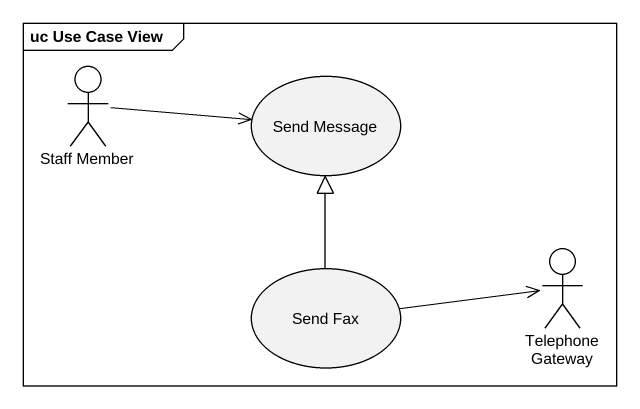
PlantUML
@startuml
mainframe uc Use Case View
actor "Staff Member" as Staff_Member
usecase "Send Message" as Send_Message
usecase "Send Fax" as Send_Fax
actor "Telephone Gateway" as Telephone_Gateway
Staff_Member -right-> Send_Message
Send_Fax -up-|> Send_Message
Send_Fax -right-> Telephone_Gateway
@enduml
